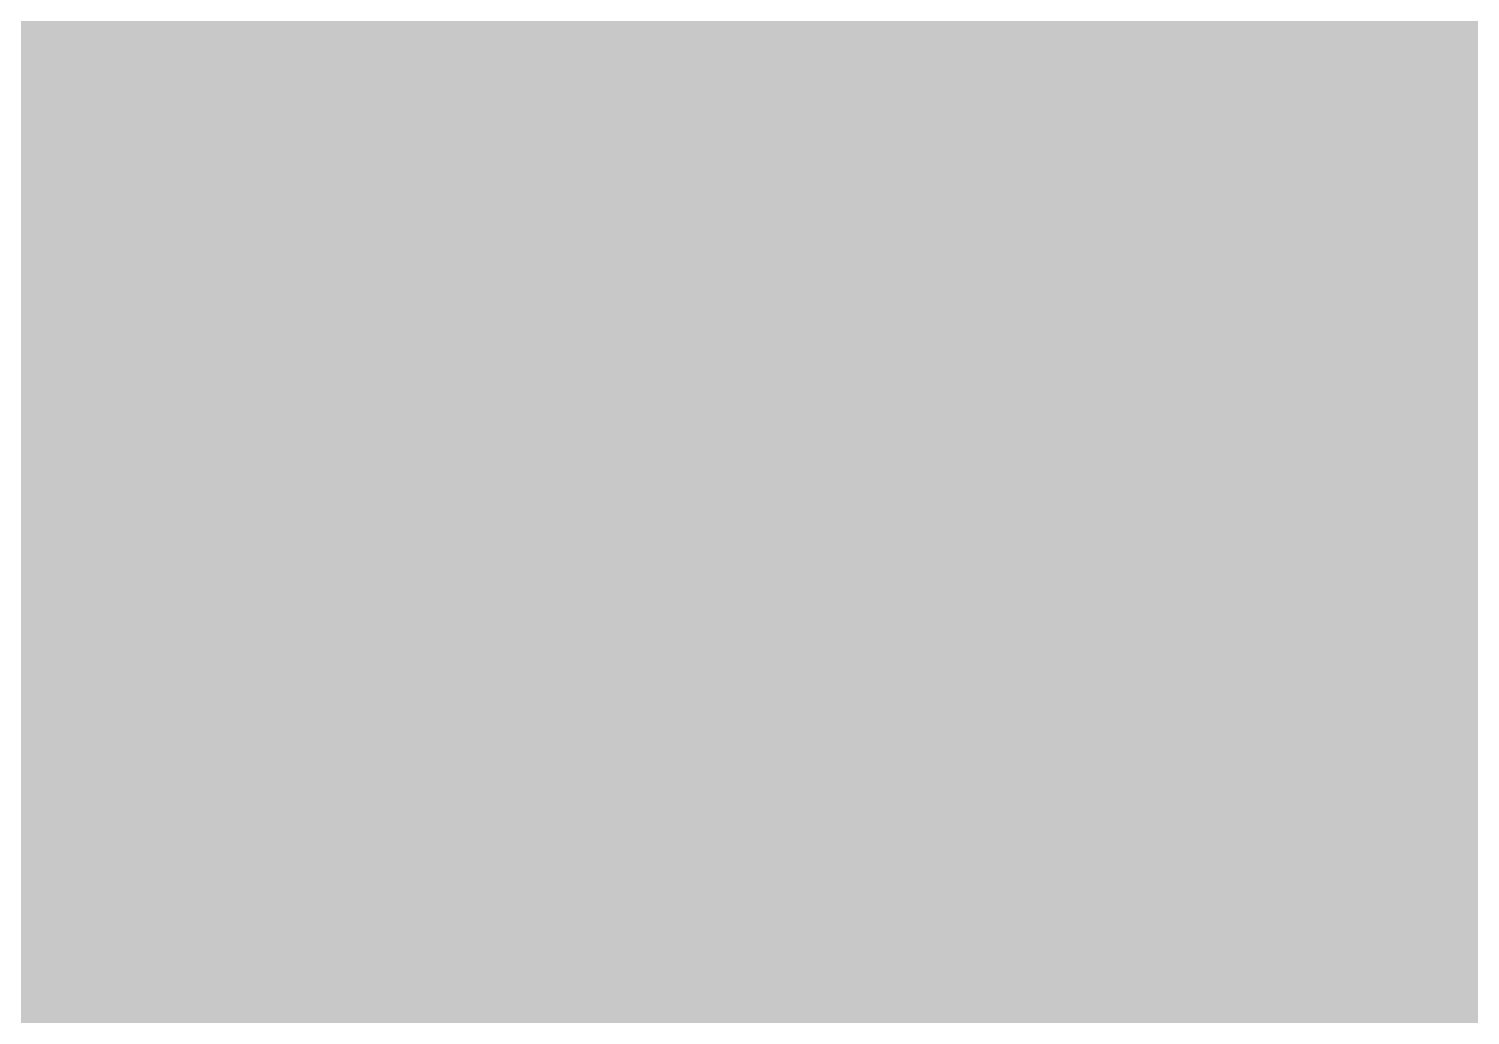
# Model space of a CAD drawing. Header units: millimetres. Extents: x 0 to 441, y 0 to 123.
# Drawn here: x 323.7 to 382.3, y 38 to 78.1 of the extents above; entities that cross this region are included whole.
import ezdxf

# ---------------------------------------------------------------- set-up
doc = ezdxf.new("R2010")
doc.units = ezdxf.units.MM

msp = doc.modelspace()

# ---------------------------------------------------------------- hatches: boundary and pattern name
msp.add_hatch(color=40).paths.add_polyline_path([(14.1111, 0), (13.9344, 0), (13.7592, 0.0025), (13.5839, 0.0076), (13.4112, 0.0152), (13.2359, 0.0254), (13.0607, 0.0381), (12.888, 0.0508), (12.7152, 0.0686), (12.5425, 0.0864), (12.3698, 0.1067), (12.1971, 0.1295), (12.0269, 0.1524), (11.8542, 0.1803), (11.684, 0.2083), (11.5138, 0.2388), (11.3436, 0.2718), (11.176, 0.3073), (11.0058, 0.3454), (10.8382, 0.3835), (10.6705, 0.4242), (10.5029, 0.4674), (10.3378, 0.5131), (10.1702, 0.5588), (10.0051, 0.6096), (9.8425, 0.6604), (9.6774, 0.7137), (9.5148, 0.7671), (9.3523, 0.8255), (9.1897, 0.8839), (9.0297, 0.9449), (8.8697, 1.0084), (8.7097, 1.0719), (8.5522, 1.1405), (8.3947, 1.209), (8.2372, 1.2802), (8.0797, 1.3513), (7.9248, 1.4275), (7.7699, 1.5037), (7.6175, 1.5799), (7.4651, 1.6612), (7.3127, 1.7424), (7.1628, 1.8263), (7.0129, 1.9126), (6.8656, 2.0015), (6.7183, 2.0904), (6.571, 2.1819), (6.4262, 2.2733), (6.2814, 2.3698), (6.1366, 2.4663), (5.9944, 2.5654), (5.8547, 2.6645), (5.715, 2.7686), (5.5753, 2.8727), (5.4381, 2.9769), (5.301, 3.0861), (5.1664, 3.1953), (5.0317, 3.3045), (4.8997, 3.4188), (4.7676, 3.5331), (4.638, 3.65), (4.511, 3.7668), (4.3815, 3.8862), (4.257, 4.0081), (4.1326, 4.1326), (4.0081, 4.257), (3.8862, 4.3815), (3.7668, 4.511), (3.65, 4.638), (3.5331, 4.7676), (3.4188, 4.8997), (3.3045, 5.0317), (3.1953, 5.1664), (3.0861, 5.301), (2.9769, 5.4381), (2.8727, 5.5753), (2.7686, 5.715), (2.6645, 5.8547), (2.5654, 5.9944), (2.4663, 6.1366), (2.3698, 6.2814), (2.2758, 6.4262), (2.1819, 6.571), (2.0904, 6.7183), (2.0015, 6.8656), (1.9126, 7.0129), (1.8263, 7.1628), (1.7424, 7.3127), (1.6612, 7.4651), (1.5799, 7.6175), (1.5037, 7.7699), (1.4275, 7.9248), (1.3513, 8.0797), (1.2802, 8.2372), (1.209, 8.3947), (1.1405, 8.5522), (1.0719, 8.7097), (1.0084, 8.8697), (0.9449, 9.0297), (0.8839, 9.1897), (0.8255, 9.3523), (0.7671, 9.5148), (0.7137, 9.6774), (0.6604, 9.8425), (0.6096, 10.0051), (0.5588, 10.1702), (0.5131, 10.3378), (0.4674, 10.5029), (0.4242, 10.6705), (0.3835, 10.8382), (0.3454, 11.0058), (0.3073, 11.176), (0.2718, 11.3436), (0.2388, 11.5138), (0.2083, 11.684), (0.1803, 11.8542), (0.1524, 12.0269), (0.1295, 12.1971), (0.1067, 12.3698), (0.0864, 12.5425), (0.0686, 12.7152), (0.0508, 12.888), (0.0381, 13.0607), (0.0254, 13.2359), (0.0152, 13.4112), (0.0076, 13.5839), (0.0025, 13.7592), (0, 13.9344), (0, 14.1097), (0, 109.3611), (0, 109.535), (0.0025, 109.7102), (0.0076, 109.8855), (0.0152, 110.0607), (0.0254, 110.2335), (0.0381, 110.4087), (0.0508, 110.5814), (0.0686, 110.7542), (0.0864, 110.9269), (0.1067, 111.0996), (0.1295, 111.2723), (0.1524, 111.4425), (0.1803, 111.6152), (0.2083, 111.7854), (0.2388, 111.9556), (0.2718, 112.1258), (0.3073, 112.2959), (0.3454, 112.4636), (0.3835, 112.6312), (0.4242, 112.7989), (0.4674, 112.9665), (0.5131, 113.1316), (0.5588, 113.2992), (0.6096, 113.4643), (0.6604, 113.6294), (0.7137, 113.792), (0.7671, 113.9546), (0.8255, 114.1171), (0.8839, 114.2797), (0.9449, 114.4397), (1.0084, 114.5997), (1.0719, 114.7597), (1.1405, 114.9172), (1.209, 115.0772), (1.2802, 115.2322), (1.3513, 115.3897), (1.4275, 115.5446), (1.5037, 115.6995), (1.5799, 115.8519), (1.6612, 116.0043), (1.7424, 116.1567), (1.8263, 116.3066), (1.9126, 116.4565), (2.0015, 116.6038), (2.0904, 116.7511), (2.1819, 116.8984), (2.2758, 117.0432), (2.3698, 117.188), (2.4663, 117.3328), (2.5654, 117.475), (2.6645, 117.6147), (2.7686, 117.7544), (2.8727, 117.8941), (2.9769, 118.0313), (3.0861, 118.1684), (3.1953, 118.303), (3.3045, 118.4377), (3.4188, 118.5697), (3.5331, 118.7018), (3.65, 118.8314), (3.7668, 118.9609), (3.8862, 119.0879), (4.0081, 119.2124), (4.1326, 119.3394), (4.257, 119.4613), (4.3815, 119.5832), (4.511, 119.7026), (4.638, 119.8194), (4.7676, 119.9363), (4.8997, 120.0506), (5.0317, 120.1649), (5.1664, 120.2766), (5.301, 120.3858), (5.4381, 120.4925), (5.5753, 120.5992), (5.715, 120.7008), (5.8547, 120.8049), (5.9944, 120.904), (6.1366, 121.0031), (6.2814, 121.0996), (6.4262, 121.1961), (6.571, 121.2875), (6.7183, 121.379), (6.8656, 121.4679), (7.0129, 121.5568), (7.1628, 121.6431), (7.3127, 121.727), (7.4651, 121.8082), (7.6175, 121.8895), (7.7699, 121.9683), (7.9248, 122.0445), (8.0797, 122.1181), (8.2372, 122.1892), (8.3947, 122.2604), (8.5522, 122.3289), (8.7097, 122.3975), (8.8697, 122.461), (9.0297, 122.5245), (9.1897, 122.5855), (9.3523, 122.6439), (9.5148, 122.7023), (9.6774, 122.7557), (9.8425, 122.809), (10.0051, 122.8598), (10.1702, 122.9106), (10.3378, 122.9563), (10.5029, 123.002), (10.6705, 123.0452), (10.8382, 123.0859), (11.0058, 123.1265), (11.176, 123.1621), (11.3436, 123.1976), (11.5138, 123.2306), (11.684, 123.2611), (11.8542, 123.2891), (12.0269, 123.317), (12.1971, 123.3399), (12.3698, 123.3627), (12.5425, 123.383), (12.7152, 123.4008), (12.888, 123.4186), (13.0607, 123.4313), (13.2359, 123.444), (13.4112, 123.4542), (13.5839, 123.4618), (13.7592, 123.4669), (13.9344, 123.4694), (14.1097, 123.4719), (336.9028, 123.4722), (337.2612, 123.4694), (337.6219, 123.4643), (337.98, 123.4567), (338.3407, 123.4465), (338.6988, 123.4338), (339.057, 123.4186), (339.4151, 123.3983), (339.7733, 123.3754), (340.1314, 123.3526), (340.487, 123.3246), (340.8451, 123.2916), (341.2007, 123.2586), (341.5563, 123.223), (341.9119, 123.1824), (342.2675, 123.1392), (342.6231, 123.096), (342.9787, 123.0478), (343.3318, 122.997), (343.6849, 122.9411), (344.0379, 122.8852), (344.3884, 122.8242), (344.7415, 122.7633), (345.092, 122.6972), (345.4425, 122.6287), (345.7931, 122.5575), (346.141, 122.4839), (346.4916, 122.4077), (346.8395, 122.3264), (347.185, 122.2451), (347.533, 122.1588), (347.8784, 122.0724), (348.2238, 121.981), (348.5667, 121.887), (348.9122, 121.7905), (349.2525, 121.6914), (349.5954, 121.5873), (349.9358, 121.4831), (350.2762, 121.3764), (350.6165, 121.2647), (350.9543, 121.1529), (351.2922, 121.0361), (351.63, 120.9167), (351.9653, 120.7948), (352.3005, 120.6703), (352.6333, 120.5433), (352.9686, 120.4138), (353.2988, 120.2817), (353.6315, 120.1445), (353.9592, 120.0074), (354.2894, 119.8677), (354.617, 119.7229), (354.9447, 119.5756), (355.2698, 119.4283), (355.5949, 119.2759), (355.9175, 119.1209), (356.2401, 118.9634), (356.5601, 118.8034), (356.8802, 118.6409), (357.2002, 118.4758), (357.5177, 118.3081), (357.8327, 118.1379), (358.1476, 117.9652), (358.4626, 117.79), (358.775, 117.6096), (433.9167, 73.9567), (434.119, 73.8353), (434.3197, 73.7133), (434.5178, 73.5863), (434.7134, 73.4593), (434.9064, 73.3273), (435.0995, 73.1926), (435.2874, 73.0529), (435.4728, 72.9132), (435.6557, 72.771), (435.8361, 72.6237), (436.0139, 72.4764), (436.1866, 72.324), (436.3593, 72.169), (436.5295, 72.0115), (436.6946, 71.8541), (436.8597, 71.6915), (437.0197, 71.5264), (437.1797, 71.3613), (437.3347, 71.1911), (437.4871, 71.0184), (437.6369, 70.8457), (437.7817, 70.6704), (437.9265, 70.4901), (438.0662, 70.3097), (438.2033, 70.1269), (438.338, 69.9414), (438.47, 69.756), (438.597, 69.5655), (438.724, 69.375), (438.846, 69.182), (438.9653, 68.9864), (439.0796, 68.7908), (439.1939, 68.5927), (439.3032, 68.392), (439.4073, 68.1888), (439.5114, 67.9856), (439.6105, 67.7799), (439.707, 67.5716), (439.801, 67.3633), (439.8899, 67.1525), (439.9763, 66.9392), (440.0575, 66.7258), (440.1388, 66.5124), (440.215, 66.294), (440.2861, 66.0781), (440.3547, 65.8571), (440.4208, 65.6387), (440.4817, 65.4177), (440.5401, 65.1942), (440.596, 64.9707), (440.6468, 64.7446), (440.6951, 64.5185), (440.7383, 64.2925), (440.7789, 64.0639), (440.8145, 63.8327), (440.8475, 63.6041), (440.8754, 63.373), (440.9008, 63.1419), (440.9211, 62.9082), (440.9389, 62.6745), (440.9542, 62.4408), (440.9643, 62.2071), (440.9694, 61.9709), (440.9719, 61.7347), (440.9694, 61.4985), (440.9643, 61.2623), (440.9542, 61.0286), (440.9389, 60.7949), (440.9211, 60.5612), (440.9008, 60.3275), (440.8754, 60.0964), (440.8475, 59.8653), (440.8145, 59.6367), (440.7789, 59.4055), (440.7383, 59.1795), (440.6951, 58.9509), (440.6468, 58.7248), (440.596, 58.4987), (440.5401, 58.2752), (440.4817, 58.0542), (440.4208, 57.8307), (440.3547, 57.6123), (440.2861, 57.3913), (440.215, 57.1754), (440.1388, 56.957), (440.0575, 56.7436), (439.9763, 56.5302), (439.8899, 56.3169), (439.801, 56.1061), (439.707, 55.8978), (439.6105, 55.6895), (439.5114, 55.4863), (439.4073, 55.2806), (439.3032, 55.0799), (439.1939, 54.8792), (439.0796, 54.6786), (438.9653, 54.483), (438.846, 54.2874), (438.724, 54.0944), (438.597, 53.9039), (438.47, 53.7134), (438.338, 53.528), (438.2033, 53.3425), (438.0662, 53.1597), (437.9265, 52.9793), (437.7817, 52.8015), (437.6369, 52.6237), (437.4871, 52.451), (437.3347, 52.2783), (437.1797, 52.1106), (437.0197, 51.943), (436.8597, 51.7779), (436.6946, 51.6153), (436.5295, 51.4579), (436.3593, 51.3004), (436.1866, 51.1454), (436.0139, 50.9956), (435.8361, 50.8457), (435.6557, 50.6984), (435.4728, 50.5562), (435.2874, 50.4165), (435.0995, 50.2793), (434.9064, 50.1421), (434.7134, 50.0126), (434.5178, 49.8831), (434.3197, 49.7561), (434.119, 49.6341), (433.9158, 49.5148), (358.775, 5.8607), (358.4626, 5.682), (358.1476, 5.5042), (357.8327, 5.3315), (357.5177, 5.1613), (357.2002, 4.9936), (356.8802, 4.8285), (356.5601, 4.666), (356.2401, 4.506), (355.9175, 4.3485), (355.5949, 4.1935), (355.2698, 4.0411), (354.9447, 3.8938), (354.617, 3.7465), (354.2894, 3.6043), (353.9592, 3.462), (353.6315, 3.3249), (353.2988, 3.1877), (352.9686, 3.0556), (352.6333, 2.9261), (352.3005, 2.7991), (351.9653, 2.6746), (351.63, 2.5527), (351.2922, 2.4333), (350.9543, 2.319), (350.6165, 2.2047), (350.2762, 2.093), (349.9358, 1.9863), (349.5954, 1.8821), (349.2525, 1.778), (348.9122, 1.6789), (348.5667, 1.5824), (348.2238, 1.4884), (347.8784, 1.3995), (347.533, 1.3106), (347.185, 1.2243), (346.8395, 1.143), (346.4916, 1.0617), (346.141, 0.9855), (345.7931, 0.9119), (345.4425, 0.8407), (345.092, 0.7722), (344.7415, 0.7061), (344.3884, 0.6452), (344.0379, 0.5842), (343.6849, 0.5283), (343.3318, 0.475), (342.9787, 0.4216), (342.6231, 0.3734), (342.2675, 0.3302), (341.9119, 0.287), (341.5563, 0.2464), (341.2007, 0.2108), (340.8451, 0.1778), (340.487, 0.1448), (340.1314, 0.1168), (339.7733, 0.094), (339.4151, 0.0711), (339.057, 0.0508), (338.6988, 0.0356), (338.3407, 0.0229), (337.98, 0.0127), (337.6219, 0.0051), (337.2612, 0), (336.9005, 0)])
h = msp.add_hatch(color=59)
edge = h.paths.add_edge_path()
edge.add_line((339.302, 70.9785), (339.5396, 70.9752))
edge.add_line((339.5396, 70.9752), (339.7758, 70.9752))
edge.add_line((339.7758, 70.9752), (340.0069, 70.9701))
edge.add_line((340.0069, 70.9701), (340.2355, 70.9651))
edge.add_line((340.2355, 70.9651), (340.4616, 70.9574))
edge.add_line((340.4616, 70.9574), (340.6826, 70.9473))
edge.add_line((340.6826, 70.9473), (340.8985, 70.9346))
edge.add_line((340.8985, 70.9346), (341.1118, 70.9219))
edge.add_line((341.1118, 70.9219), (341.3227, 70.9066))
edge.add_line((341.3227, 70.9066), (341.5284, 70.8889))
edge.add_line((341.5284, 70.8889), (341.7316, 70.8685))
edge.add_line((341.7316, 70.8685), (341.9297, 70.8457))
edge.add_line((341.9297, 70.8457), (342.1228, 70.8203))
edge.add_line((342.1228, 70.8203), (342.3158, 70.7949))
edge.add_line((342.3158, 70.7949), (342.5012, 70.7644))
edge.add_line((342.5012, 70.7644), (342.6866, 70.7314))
edge.add_line((342.6866, 70.7314), (342.8644, 70.6984))
edge.add_line((342.8644, 70.6984), (343.0422, 70.6603))
edge.add_line((343.0422, 70.6603), (343.215, 70.6196))
edge.add_line((343.215, 70.6196), (343.3826, 70.5764))
edge.add_line((343.3826, 70.5764), (343.5477, 70.5307))
edge.add_line((343.5477, 70.5307), (343.7077, 70.4825))
edge.add_line((343.7077, 70.4825), (343.8652, 70.4291))
edge.add_line((343.8652, 70.4291), (344.0201, 70.3732))
edge.add_line((344.0201, 70.3732), (344.1675, 70.3174))
edge.add_line((344.1675, 70.3174), (344.3148, 70.2539))
edge.add_line((344.3148, 70.2539), (344.457, 70.1904))
edge.add_line((344.457, 70.1904), (344.5942, 70.1218))
edge.add_line((344.5942, 70.1218), (344.7313, 70.0507))
edge.add_line((344.7313, 70.0507), (344.8609, 69.9745))
edge.add_line((344.8609, 69.9745), (344.9879, 69.8957))
edge.add_line((344.9879, 69.8957), (345.1123, 69.8119))
edge.add_line((345.1123, 69.8119), (345.2317, 69.7255))
edge.add_line((345.2317, 69.7255), (345.346, 69.6366))
edge.add_line((345.346, 69.6366), (345.4603, 69.5427))
edge.add_line((345.4603, 69.5427), (345.567, 69.4461))
edge.add_line((345.567, 69.4461), (345.6711, 69.3445))
edge.add_line((345.6711, 69.3445), (345.7727, 69.2379))
edge.add_line((345.7727, 69.2379), (345.8693, 69.1286))
edge.add_line((345.8693, 69.1286), (345.9632, 69.0143))
edge.add_line((345.9632, 69.0143), (346.0521, 68.895))
edge.add_line((346.0521, 68.895), (346.1385, 68.773))
edge.add_line((346.1385, 68.773), (346.2198, 68.646))
edge.add_line((346.2198, 68.646), (346.2985, 68.514))
edge.add_line((346.2985, 68.514), (346.3722, 68.3768))
edge.add_line((346.3722, 68.3768), (346.4433, 68.2371))
edge.add_line((346.4433, 68.2371), (346.5093, 68.0923))
edge.add_line((346.5093, 68.0923), (346.5728, 67.9399))
edge.add_line((346.5728, 67.9399), (346.6313, 67.785))
edge.add_line((346.6313, 67.785), (346.6871, 67.625))
edge.add_line((346.6871, 67.625), (346.7379, 67.4624))
edge.add_line((346.7379, 67.4624), (346.7862, 67.2922))
edge.add_line((346.7862, 67.2922), (346.8294, 67.117))
edge.add_line((346.8294, 67.117), (346.87, 66.9366))
edge.add_line((346.87, 66.9366), (346.9056, 66.7512))
edge.add_line((346.9056, 66.7512), (346.9386, 66.5607))
edge.add_line((346.9386, 66.5607), (346.9665, 66.3651))
edge.add_line((346.9665, 66.3651), (346.9919, 66.1645))
edge.add_line((346.9919, 66.1645), (347.0123, 65.9562))
edge.add_line((347.0123, 65.9562), (347.03, 65.7454))
edge.add_line((347.03, 65.7454), (347.0427, 65.5269))
edge.add_line((347.0427, 65.5269), (347.0529, 65.3034))
edge.add_line((347.0529, 65.3034), (347.058, 65.0723))
edge.add_line((347.058, 65.0723), (347.0605, 64.8386))
edge.add_line((347.0605, 64.8386), (347.0617, 62.0173))
edge.add_line((347.0617, 62.0173), (341.6999, 62.0173))
edge.add_line((341.6999, 62.0173), (341.2007, 62.0141))
edge.add_line((341.2007, 62.0141), (340.7105, 62.0039))
edge.add_line((340.7105, 62.0039), (340.2279, 61.9912))
edge.add_line((340.2279, 61.9912), (339.7529, 61.9709))
edge.add_line((339.7529, 61.9709), (339.2881, 61.9455))
edge.add_line((339.2881, 61.9455), (338.8284, 61.9125))
edge.add_line((338.8284, 61.9125), (338.3788, 61.8769))
edge.add_line((338.3788, 61.8769), (337.9368, 61.8338))
edge.add_line((337.9368, 61.8338), (337.505, 61.7855))
edge.add_line((337.505, 61.7855), (337.0783, 61.7322))
edge.add_line((337.0783, 61.7322), (336.6618, 61.6712))
edge.add_line((336.6618, 61.6712), (336.2503, 61.6077))
edge.add_line((336.2503, 61.6077), (335.849, 61.5366))
edge.add_line((335.849, 61.5366), (335.4578, 61.4578))
edge.add_line((335.4578, 61.4578), (335.0717, 61.3766))
edge.add_line((335.0717, 61.3766), (334.6933, 61.2877))
edge.add_line((334.6933, 61.2877), (334.325, 61.1937))
edge.add_line((334.325, 61.1937), (333.9643, 61.0946))
edge.add_line((333.9643, 61.0946), (333.6112, 60.9905))
edge.add_line((333.6112, 60.9905), (333.2658, 60.8787))
edge.add_line((333.2658, 60.8787), (332.928, 60.7619))
edge.add_line((332.928, 60.7619), (332.5978, 60.64))
edge.add_line((332.5978, 60.64), (332.2777, 60.513))
edge.add_line((332.2777, 60.513), (331.9628, 60.3783))
edge.add_line((331.9628, 60.3783), (331.658, 60.2386))
edge.add_line((331.658, 60.2386), (331.3608, 60.0939))
edge.add_line((331.3608, 60.0939), (331.0712, 59.944))
edge.add_line((331.0712, 59.944), (330.7893, 59.7891))
edge.add_line((330.7893, 59.7891), (330.515, 59.6265))
edge.add_line((330.515, 59.6265), (330.2483, 59.4589))
edge.add_line((330.2483, 59.4589), (329.9917, 59.2836))
edge.add_line((329.9917, 59.2836), (329.7403, 59.1058))
edge.add_line((329.7403, 59.1058), (329.499, 58.9204))
edge.add_line((329.499, 58.9204), (329.2627, 58.7299))
edge.add_line((329.2627, 58.7299), (329.0367, 58.5343))
edge.add_line((329.0367, 58.5343), (328.8182, 58.3336))
edge.add_line((328.8182, 58.3336), (328.6074, 58.1254))
edge.add_line((328.6074, 58.1254), (328.4042, 57.912))
edge.add_line((328.4042, 57.912), (328.2086, 57.6936))
edge.add_line((328.2086, 57.6936), (328.0207, 57.47))
edge.add_line((328.0207, 57.47), (327.8403, 57.2389))
edge.add_line((327.8403, 57.2389), (327.6676, 57.0027))
edge.add_line((327.6676, 57.0027), (327.5025, 56.7614))
edge.add_line((327.5025, 56.7614), (327.3476, 56.515))
edge.add_line((327.3476, 56.515), (327.1977, 56.261))
edge.add_line((327.1977, 56.261), (327.0555, 56.0019))
edge.add_line((327.0555, 56.0019), (326.9234, 55.7378))
edge.add_line((326.9234, 55.7378), (326.7964, 55.4685))
edge.add_line((326.7964, 55.4685), (326.6796, 55.1917))
edge.add_line((326.6796, 55.1917), (326.5678, 54.9123))
edge.add_line((326.5678, 54.9123), (326.4662, 54.6252))
edge.add_line((326.4662, 54.6252), (326.3697, 54.3306))
edge.add_line((326.3697, 54.3306), (326.2833, 54.0334))
edge.add_line((326.2833, 54.0334), (326.2046, 53.7286))
edge.add_line((326.2046, 53.7286), (326.1309, 53.4187))
edge.add_line((326.1309, 53.4187), (326.0674, 53.1038))
edge.add_line((326.0674, 53.1038), (326.0115, 52.7837))
edge.add_line((326.0115, 52.7837), (325.9607, 52.4561))
edge.add_line((325.9607, 52.4561), (325.9201, 52.1233))
edge.add_line((325.9201, 52.1233), (325.8845, 51.7855))
edge.add_line((325.8845, 51.7855), (325.8591, 51.4426))
edge.add_line((325.8591, 51.4426), (325.8388, 51.0921))
edge.add_line((325.8388, 51.0921), (325.8287, 50.7365))
edge.add_line((325.8287, 50.7365), (325.8261, 50.3758))
edge.add_line((325.8261, 50.3758), (325.8287, 49.9897))
edge.add_line((325.8287, 49.9897), (325.8388, 49.6087))
edge.add_line((325.8388, 49.6087), (325.8566, 49.2379))
edge.add_line((325.8566, 49.2379), (325.882, 48.8747))
edge.add_line((325.882, 48.8747), (325.915, 48.5165))
edge.add_line((325.915, 48.5165), (325.9557, 48.166))
edge.add_line((325.9557, 48.166), (326.0014, 47.8231))
edge.add_line((326.0014, 47.8231), (326.0547, 47.4878))
edge.add_line((326.0547, 47.4878), (326.1131, 47.1602))
edge.add_line((326.1131, 47.1602), (326.1817, 46.8376))
edge.add_line((326.1817, 46.8376), (326.2554, 46.5226))
edge.add_line((326.2554, 46.5226), (326.3341, 46.2153))
edge.add_line((326.3341, 46.2153), (326.4205, 45.9156))
edge.add_line((326.4205, 45.9156), (326.5145, 45.6209))
edge.add_line((326.5145, 45.6209), (326.6135, 45.3339))
edge.add_line((326.6135, 45.3339), (326.7202, 45.0545))
edge.add_line((326.7202, 45.0545), (326.832, 44.7827))
edge.add_line((326.832, 44.7827), (326.9488, 44.516))
edge.add_line((326.9488, 44.516), (327.0733, 44.2544))
edge.add_line((327.0733, 44.2544), (327.2053, 44.003))
edge.add_line((327.2053, 44.003), (327.34, 43.7566))
edge.add_line((327.34, 43.7566), (327.4822, 43.5153))
edge.add_line((327.4822, 43.5153), (327.6321, 43.2816))
edge.add_line((327.6321, 43.2816), (327.7845, 43.0555))
edge.add_line((327.7845, 43.0555), (327.9445, 42.8346))
edge.add_line((327.9445, 42.8346), (328.1121, 42.6212))
edge.add_line((328.1121, 42.6212), (328.2823, 42.4129))
edge.add_line((328.2823, 42.4129), (328.4601, 42.2123))
edge.add_line((328.4601, 42.2123), (328.6404, 42.0167))
edge.add_line((328.6404, 42.0167), (328.8284, 41.8262))
edge.add_line((328.8284, 41.8262), (329.0214, 41.6433))
edge.add_line((329.0214, 41.6433), (329.2196, 41.468))
edge.add_line((329.2196, 41.468), (329.4228, 41.2979))
edge.add_line((329.4228, 41.2979), (329.6336, 41.1328))
edge.add_line((329.6336, 41.1328), (329.8469, 40.9753))
edge.add_line((329.8469, 40.9753), (330.0654, 40.8203))
edge.add_line((330.0654, 40.8203), (330.2889, 40.6756))
edge.add_line((330.2889, 40.6756), (330.5175, 40.5333))
edge.add_line((330.5175, 40.5333), (330.7512, 40.3987))
edge.add_line((330.7512, 40.3987), (330.9899, 40.2692))
edge.add_line((330.9899, 40.2692), (331.2312, 40.1472))
edge.add_line((331.2312, 40.1472), (331.4802, 40.0304))
edge.add_line((331.4802, 40.0304), (331.7316, 39.9161))
edge.add_line((331.7316, 39.9161), (331.9882, 39.812))
edge.add_line((331.9882, 39.812), (332.2498, 39.7104))
edge.add_line((332.2498, 39.7104), (332.5139, 39.6164))
edge.add_line((332.5139, 39.6164), (332.7832, 39.5249))
edge.add_line((332.7832, 39.5249), (333.0575, 39.4411))
edge.add_line((333.0575, 39.4411), (333.3344, 39.3624))
edge.add_line((333.3344, 39.3624), (333.6188, 39.2887))
edge.add_line((333.6188, 39.2887), (333.9033, 39.2201))
edge.add_line((333.9033, 39.2201), (334.1929, 39.1592))
edge.add_line((334.1929, 39.1592), (334.4875, 39.1008))
edge.add_line((334.4875, 39.1008), (334.7847, 39.05))
edge.add_line((334.7847, 39.05), (335.087, 39.0017))
edge.add_line((335.087, 39.0017), (335.3918, 38.9611))
edge.add_line((335.3918, 38.9611), (335.7016, 38.923))
edge.add_line((335.7016, 38.923), (336.0141, 38.8925))
edge.add_line((336.0141, 38.8925), (336.329, 38.8645))
edge.add_line((336.329, 38.8645), (336.6491, 38.8417))
edge.add_line((336.6491, 38.8417), (336.9716, 38.8264))
edge.add_line((336.9716, 38.8264), (337.2993, 38.8137))
edge.add_line((337.2993, 38.8137), (337.627, 38.8061))
edge.add_line((337.627, 38.8061), (337.9597, 38.8036))
edge.add_line((337.9597, 38.8036), (338.2061, 38.8061))
edge.add_line((338.2061, 38.8061), (338.4499, 38.8112))
edge.add_line((338.4499, 38.8112), (338.6887, 38.8188))
edge.add_line((338.6887, 38.8188), (338.9249, 38.8315))
edge.add_line((338.9249, 38.8315), (339.156, 38.8468))
edge.add_line((339.156, 38.8468), (339.3846, 38.8671))
edge.add_line((339.3846, 38.8671), (339.6107, 38.8874))
edge.add_line((339.6107, 38.8874), (339.8342, 38.9128))
edge.add_line((339.8342, 38.9128), (340.0527, 38.9407))
edge.add_line((340.0527, 38.9407), (340.2686, 38.9738))
edge.add_line((340.2686, 38.9738), (340.4819, 39.0068))
edge.add_line((340.4819, 39.0068), (340.6927, 39.0449))
edge.add_line((340.6927, 39.0449), (340.8985, 39.0855))
edge.add_line((340.8985, 39.0855), (341.1017, 39.1287))
edge.add_line((341.1017, 39.1287), (341.3023, 39.1744))
edge.add_line((341.3023, 39.1744), (341.4979, 39.2252))
edge.add_line((341.4979, 39.2252), (341.6935, 39.276))
edge.add_line((341.6935, 39.276), (341.884, 39.3319))
edge.add_line((341.884, 39.3319), (342.072, 39.3878))
edge.add_line((342.072, 39.3878), (342.2574, 39.4487))
edge.add_line((342.2574, 39.4487), (342.4377, 39.5122))
edge.add_line((342.4377, 39.5122), (342.6181, 39.5783))
edge.add_line((342.6181, 39.5783), (342.7933, 39.6443))
edge.add_line((342.7933, 39.6443), (342.9686, 39.7154))
edge.add_line((342.9686, 39.7154), (343.1388, 39.7891))
edge.add_line((343.1388, 39.7891), (343.3064, 39.8653))
edge.add_line((343.3064, 39.8653), (343.4715, 39.9415))
edge.add_line((343.4715, 39.9415), (343.6341, 40.0228))
edge.add_line((343.6341, 40.0228), (343.7941, 40.1041))
edge.add_line((343.7941, 40.1041), (343.9516, 40.1904))
edge.add_line((343.9516, 40.1904), (344.104, 40.2768))
edge.add_line((344.104, 40.2768), (344.2564, 40.3657))
edge.add_line((344.2564, 40.3657), (344.4062, 40.4571))
edge.add_line((344.4062, 40.4571), (344.5535, 40.5511))
edge.add_line((344.5535, 40.5511), (344.6958, 40.6451))
edge.add_line((344.6958, 40.6451), (344.838, 40.7416))
edge.add_line((344.838, 40.7416), (344.9777, 40.8407))
edge.add_line((344.9777, 40.8407), (345.1149, 40.9423))
edge.add_line((345.1149, 40.9423), (345.2495, 41.0464))
edge.add_line((345.2495, 41.0464), (345.3816, 41.1505))
edge.add_line((345.3816, 41.1505), (345.5111, 41.2572))
edge.add_line((345.5111, 41.2572), (345.6381, 41.3664))
edge.add_line((345.6381, 41.3664), (345.7626, 41.4757))
edge.add_line((345.7626, 41.4757), (345.8845, 41.5874))
edge.add_line((345.8845, 41.5874), (346.0064, 41.6992))
edge.add_line((346.0064, 41.6992), (346.1233, 41.816))
edge.add_line((346.1233, 41.816), (346.2401, 41.9303))
edge.add_line((346.2401, 41.9303), (346.3544, 42.0497))
edge.add_line((346.3544, 42.0497), (346.4662, 42.1691))
edge.add_line((346.4662, 42.1691), (346.5754, 42.2885))
edge.add_line((346.5754, 42.2885), (346.6821, 42.4104))
edge.add_line((346.6821, 42.4104), (346.7887, 42.5323))
edge.add_line((346.7887, 42.5323), (346.8929, 42.6568))
edge.add_line((346.8929, 42.6568), (346.9945, 42.7838))
edge.add_line((346.9945, 42.7838), (347.0935, 42.9108))
edge.add_line((347.0935, 42.9108), (347.1901, 43.0378))
edge.add_line((347.1901, 43.0378), (347.2866, 43.1673))
edge.add_line((347.2866, 43.1673), (347.3806, 43.2968))
edge.add_line((347.3806, 43.2968), (347.472, 43.4289))
edge.add_line((347.472, 43.4289), (347.5634, 43.561))
edge.add_line((347.5634, 43.561), (347.6523, 43.6931))
edge.add_line((347.6523, 43.6931), (347.7387, 43.8252))
edge.add_line((347.7387, 43.8252), (347.8251, 43.9598))
edge.add_line((347.8251, 43.9598), (347.9089, 44.0969))
edge.add_line((347.9089, 44.0969), (348.8256, 39.5111))
edge.add_line((348.8256, 39.5111), (354.2591, 39.5111))
edge.add_line((354.2591, 39.5111), (354.2591, 65.2639))
edge.add_line((354.2591, 65.2639), (354.2538, 65.6133))
edge.add_line((354.2538, 65.6133), (354.2462, 65.9613))
edge.add_line((354.2462, 65.9613), (354.2335, 66.3016))
edge.add_line((354.2335, 66.3016), (354.2132, 66.6369))
edge.add_line((354.2132, 66.6369), (354.1878, 66.9671))
edge.add_line((354.1878, 66.9671), (354.1547, 67.2948))
edge.add_line((354.1547, 67.2948), (354.1166, 67.6148))
edge.add_line((354.1166, 67.6148), (354.0735, 67.9298))
edge.add_line((354.0735, 67.9298), (354.0252, 68.2396))
edge.add_line((354.0252, 68.2396), (353.9693, 68.5444))
edge.add_line((353.9693, 68.5444), (353.9058, 68.8467))
edge.add_line((353.9058, 68.8467), (353.8372, 69.1413))
edge.add_line((353.8372, 69.1413), (353.7636, 69.4284))
edge.add_line((353.7636, 69.4284), (353.6823, 69.7128))
edge.add_line((353.6823, 69.7128), (353.5934, 69.9922))
edge.add_line((353.5934, 69.9922), (353.4994, 70.2666))
edge.add_line((353.4994, 70.2666), (353.4004, 70.5358))
edge.add_line((353.4004, 70.5358), (353.2937, 70.7974))
edge.add_line((353.2937, 70.7974), (353.1794, 71.0565))
edge.add_line((353.1794, 71.0565), (353.0575, 71.308))
edge.add_line((353.0575, 71.308), (352.9305, 71.5543))
edge.add_line((352.9305, 71.5543), (352.7958, 71.7956))
edge.add_line((352.7958, 71.7956), (352.6536, 72.0319))
edge.add_line((352.6536, 72.0319), (352.5063, 72.263))
edge.add_line((352.5063, 72.263), (352.3488, 72.4891))
edge.add_line((352.3488, 72.4891), (352.1862, 72.71))
edge.add_line((352.1862, 72.71), (352.0161, 72.9234))
edge.add_line((352.0161, 72.9234), (351.8408, 73.1317))
edge.add_line((351.8408, 73.1317), (351.6554, 73.3374))
edge.add_line((351.6554, 73.3374), (351.4623, 73.5355))
edge.add_line((351.4623, 73.5355), (351.2642, 73.726))
edge.add_line((351.2642, 73.726), (351.0559, 73.914))
edge.add_line((351.0559, 73.914), (350.8426, 74.0969))
edge.add_line((350.8426, 74.0969), (350.6191, 74.2721))
edge.add_line((350.6191, 74.2721), (350.3905, 74.4423))
edge.add_line((350.3905, 74.4423), (350.1517, 74.6074))
edge.add_line((350.1517, 74.6074), (349.9053, 74.7674))
edge.add_line((349.9053, 74.7674), (349.6513, 74.9198))
edge.add_line((349.6513, 74.9198), (349.3897, 75.0697))
edge.add_line((349.3897, 75.0697), (349.1205, 75.2119))
edge.add_line((349.1205, 75.2119), (348.8436, 75.3491))
edge.add_line((348.8436, 75.3491), (348.5566, 75.4786))
edge.add_line((348.5566, 75.4786), (348.2645, 75.6056))
edge.add_line((348.2645, 75.6056), (347.9622, 75.725))
edge.add_line((347.9622, 75.725), (347.6498, 75.8393))
edge.add_line((347.6498, 75.8393), (347.3323, 75.946))
edge.add_line((347.3323, 75.946), (347.0046, 76.0501))
edge.add_line((347.0046, 76.0501), (346.6668, 76.1467))
edge.add_line((346.6668, 76.1467), (346.3239, 76.2381))
edge.add_line((346.3239, 76.2381), (345.9683, 76.3245))
edge.add_line((345.9683, 76.3245), (345.6076, 76.4032))
edge.add_line((345.6076, 76.4032), (345.2368, 76.4769))
edge.add_line((345.2368, 76.4769), (344.8558, 76.5454))
edge.add_line((344.8558, 76.5454), (344.4672, 76.6064))
edge.add_line((344.4672, 76.6064), (344.0709, 76.6623))
edge.add_line((344.0709, 76.6623), (343.6645, 76.7131))
edge.add_line((343.6645, 76.7131), (343.248, 76.7588))
edge.add_line((343.248, 76.7588), (342.8238, 76.7969))
edge.add_line((342.8238, 76.7969), (342.3895, 76.8299))
edge.add_line((342.3895, 76.8299), (341.945, 76.8553))
edge.add_line((341.945, 76.8553), (341.4928, 76.8782))
edge.add_line((341.4928, 76.8782), (341.0306, 76.8934))
edge.add_line((341.0306, 76.8934), (340.5581, 76.901))
edge.add_line((340.5581, 76.901), (340.0755, 76.9036))
edge.add_line((340.0755, 76.9036), (339.8622, 76.9036))
edge.add_line((339.8622, 76.9036), (339.6488, 76.901))
edge.add_line((339.6488, 76.901), (339.4354, 76.8985))
edge.add_line((339.4354, 76.8985), (339.2221, 76.8909))
edge.add_line((339.2221, 76.8909), (339.0087, 76.8858))
edge.add_line((339.0087, 76.8858), (338.7979, 76.8782))
edge.add_line((338.7979, 76.8782), (338.5871, 76.868))
edge.add_line((338.5871, 76.868), (338.3763, 76.8579))
edge.add_line((338.3763, 76.8579), (338.168, 76.8452))
edge.add_line((338.168, 76.8452), (337.9597, 76.8299))
edge.add_line((337.9597, 76.8299), (337.7514, 76.8147))
edge.add_line((337.7514, 76.8147), (337.5457, 76.7994))
edge.add_line((337.5457, 76.7994), (337.3374, 76.7817))
edge.add_line((337.3374, 76.7817), (337.1317, 76.7639))
edge.add_line((337.1317, 76.7639), (336.9285, 76.7436))
edge.add_line((336.9285, 76.7436), (336.7227, 76.7232))
edge.add_line((336.7227, 76.7232), (336.5195, 76.7004))
edge.add_line((336.5195, 76.7004), (336.3189, 76.6775))
edge.add_line((336.3189, 76.6775), (336.1157, 76.6521))
edge.add_line((336.1157, 76.6521), (335.915, 76.6267))
edge.add_line((335.915, 76.6267), (335.7169, 76.5988))
edge.add_line((335.7169, 76.5988), (335.5162, 76.5708))
edge.add_line((335.5162, 76.5708), (335.3181, 76.5429))
edge.add_line((335.3181, 76.5429), (335.1225, 76.5124))
edge.add_line((335.1225, 76.5124), (334.9244, 76.4819))
edge.add_line((334.9244, 76.4819), (334.7288, 76.4515))
edge.add_line((334.7288, 76.4515), (334.5358, 76.4184))
edge.add_line((334.5358, 76.4184), (334.3427, 76.3854))
edge.add_line((334.3427, 76.3854), (334.1497, 76.3499))
edge.add_line((334.1497, 76.3499), (333.9567, 76.3168))
edge.add_line((333.9567, 76.3168), (333.7662, 76.2787))
edge.add_line((333.7662, 76.2787), (333.5757, 76.2432))
edge.add_line((333.5757, 76.2432), (333.3877, 76.2051))
edge.add_line((333.3877, 76.2051), (333.1997, 76.167))
edge.add_line((333.1997, 76.167), (333.0118, 76.1289))
edge.add_line((333.0118, 76.1289), (332.8264, 76.0882))
edge.add_line((332.8264, 76.0882), (332.6435, 76.0476))
edge.add_line((332.6435, 76.0476), (332.4581, 76.007))
edge.add_line((332.4581, 76.007), (332.2752, 75.9638))
edge.add_line((332.2752, 75.9638), (332.0948, 75.9231))
edge.add_line((332.0948, 75.9231), (331.9145, 75.88))
edge.add_line((331.9145, 75.88), (331.7342, 75.8368))
edge.add_line((331.7342, 75.8368), (331.5564, 75.7911))
edge.add_line((331.5564, 75.7911), (331.3786, 75.7479))
edge.add_line((331.3786, 75.7479), (331.2033, 75.7022))
edge.add_line((331.2033, 75.7022), (331.028, 75.6564))
edge.add_line((331.028, 75.6564), (330.8528, 75.6107))
edge.add_line((330.8528, 75.6107), (330.6801, 75.565))
edge.add_line((330.6801, 75.565), (330.5099, 75.5193))
edge.add_line((330.5099, 75.5193), (330.3372, 75.471))
edge.add_line((330.3372, 75.471), (330.1695, 75.4228))
edge.add_line((330.1695, 75.4228), (330.0019, 75.377))
edge.add_line((330.0019, 75.377), (329.8342, 75.3288))
edge.add_line((329.8342, 75.3288), (329.6691, 75.2805))
edge.add_line((329.6691, 75.2805), (329.504, 75.2323))
edge.add_line((329.504, 75.2323), (329.3415, 75.1815))
edge.add_line((329.3415, 75.1815), (329.1789, 75.1332))
edge.add_line((329.1789, 75.1332), (329.0189, 75.0849))
edge.add_line((329.0189, 75.0849), (328.8589, 75.0341))
edge.add_line((328.8589, 75.0341), (328.7014, 74.9859))
edge.add_line((328.7014, 74.9859), (328.5439, 74.9351))
edge.add_line((328.5439, 74.9351), (328.389, 74.8868))
edge.add_line((328.389, 74.8868), (328.234, 74.836))
edge.add_line((328.234, 74.836), (328.0816, 74.7878))
edge.add_line((328.0816, 74.7878), (329.777, 69.3554))
edge.add_line((329.777, 69.3554), (329.9384, 69.403))
edge.add_line((329.9384, 69.403), (330.1009, 69.4512))
edge.add_line((330.1009, 69.4512), (330.2635, 69.4995))
edge.add_line((330.2635, 69.4995), (330.4235, 69.5477))
edge.add_line((330.4235, 69.5477), (330.5861, 69.5935))
edge.add_line((330.5861, 69.5935), (330.7486, 69.6392))
edge.add_line((330.7486, 69.6392), (330.9112, 69.6824))
edge.add_line((330.9112, 69.6824), (331.0738, 69.7281))
edge.add_line((331.0738, 69.7281), (331.2363, 69.7713))
edge.add_line((331.2363, 69.7713), (331.3963, 69.8144))
edge.add_line((331.3963, 69.8144), (331.5589, 69.8551))
edge.add_line((331.5589, 69.8551), (331.7215, 69.8957))
edge.add_line((331.7215, 69.8957), (331.8815, 69.9364))
edge.add_line((331.8815, 69.9364), (332.044, 69.977))
edge.add_line((332.044, 69.977), (332.2041, 70.0151))
edge.add_line((332.2041, 70.0151), (332.3666, 70.0532))
edge.add_line((332.3666, 70.0532), (332.5266, 70.0913))
edge.add_line((332.5266, 70.0913), (332.6867, 70.1294))
edge.add_line((332.6867, 70.1294), (332.8467, 70.165))
edge.add_line((332.8467, 70.165), (333.0067, 70.2005))
edge.add_line((333.0067, 70.2005), (333.1642, 70.2335))
edge.add_line((333.1642, 70.2335), (333.3242, 70.2666))
edge.add_line((333.3242, 70.2666), (333.4817, 70.2996))
edge.add_line((333.4817, 70.2996), (333.6392, 70.3326))
edge.add_line((333.6392, 70.3326), (333.7966, 70.3631))
edge.add_line((333.7966, 70.3631), (333.9541, 70.3961))
edge.add_line((333.9541, 70.3961), (334.1091, 70.424))
edge.add_line((334.1091, 70.424), (334.2665, 70.4545))
edge.add_line((334.2665, 70.4545), (334.4215, 70.4825))
edge.add_line((334.4215, 70.4825), (334.5764, 70.5104))
edge.add_line((334.5764, 70.5104), (334.7288, 70.5358))
edge.add_line((334.7288, 70.5358), (334.8812, 70.5637))
edge.add_line((334.8812, 70.5637), (335.0362, 70.5866))
edge.add_line((335.0362, 70.5866), (335.186, 70.612))
edge.add_line((335.186, 70.612), (335.3384, 70.6349))
edge.add_line((335.3384, 70.6349), (335.4883, 70.6577))
edge.add_line((335.4883, 70.6577), (335.6381, 70.6806))
edge.add_line((335.6381, 70.6806), (335.788, 70.7034))
edge.add_line((335.788, 70.7034), (335.9353, 70.7238))
edge.add_line((335.9353, 70.7238), (336.0826, 70.7415))
edge.add_line((336.0826, 70.7415), (336.23, 70.7619))
edge.add_line((336.23, 70.7619), (336.3747, 70.7796))
edge.add_line((336.3747, 70.7796), (336.5195, 70.7974))
edge.add_line((336.5195, 70.7974), (336.6618, 70.8152))
edge.add_line((336.6618, 70.8152), (336.8065, 70.8304))
edge.add_line((336.8065, 70.8304), (336.9462, 70.8457))
edge.add_line((336.9462, 70.8457), (337.0885, 70.8584))
edge.add_line((337.0885, 70.8584), (337.2282, 70.8736))
edge.add_line((337.2282, 70.8736), (337.3653, 70.8863))
edge.add_line((337.3653, 70.8863), (337.5025, 70.8965))
edge.add_line((337.5025, 70.8965), (337.6397, 70.9092))
edge.add_line((337.6397, 70.9092), (337.7743, 70.9193))
edge.add_line((337.7743, 70.9193), (337.9089, 70.927))
edge.add_line((337.9089, 70.927), (338.041, 70.9371))
edge.add_line((338.041, 70.9371), (338.1731, 70.9447))
edge.add_line((338.1731, 70.9447), (338.3051, 70.9498))
edge.add_line((338.3051, 70.9498), (338.4321, 70.9574))
edge.add_line((338.4321, 70.9574), (338.5617, 70.9625))
edge.add_line((338.5617, 70.9625), (338.6887, 70.9676))
edge.add_line((338.6887, 70.9676), (338.8131, 70.9701))
edge.add_line((338.8131, 70.9701), (338.9376, 70.9727))
edge.add_line((338.9376, 70.9727), (339.0595, 70.9752))
edge.add_line((339.0595, 70.9752), (339.1814, 70.9778))
edge.add_line((339.1814, 70.9778), (339.3008, 70.9778))
edge = h.paths.add_edge_path(flags=16)
edge.add_line((339.5126, 44.5202), (339.2932, 44.5211))
edge.add_line((339.2932, 44.5211), (339.0773, 44.5262))
edge.add_line((339.0773, 44.5262), (338.8665, 44.5338))
edge.add_line((338.8665, 44.5338), (338.6607, 44.5465))
edge.add_line((338.6607, 44.5465), (338.4601, 44.5618))
edge.add_line((338.4601, 44.5618), (338.262, 44.5795))
edge.add_line((338.262, 44.5795), (338.0689, 44.6024))
edge.add_line((338.0689, 44.6024), (337.881, 44.6278))
edge.add_line((337.881, 44.6278), (337.6981, 44.6557))
edge.add_line((337.6981, 44.6557), (337.5177, 44.6862))
edge.add_line((337.5177, 44.6862), (337.3425, 44.7218))
edge.add_line((337.3425, 44.7218), (337.1698, 44.7599))
edge.add_line((337.1698, 44.7599), (337.0021, 44.8005))
edge.add_line((337.0021, 44.8005), (336.8396, 44.8462))
edge.add_line((336.8396, 44.8462), (336.6795, 44.8945))
edge.add_line((336.6795, 44.8945), (336.5246, 44.9453))
edge.add_line((336.5246, 44.9453), (336.3747, 44.9986))
edge.add_line((336.3747, 44.9986), (336.2274, 45.0571))
edge.add_line((336.2274, 45.0571), (336.0826, 45.1155))
edge.add_line((336.0826, 45.1155), (335.9429, 45.179))
edge.add_line((335.9429, 45.179), (335.8083, 45.245))
edge.add_line((335.8083, 45.245), (335.6762, 45.3161))
edge.add_line((335.6762, 45.3161), (335.5492, 45.3873))
edge.add_line((335.5492, 45.3873), (335.4248, 45.4635))
edge.add_line((335.4248, 45.4635), (335.3054, 45.5422))
edge.add_line((335.3054, 45.5422), (335.1886, 45.6235))
edge.add_line((335.1886, 45.6235), (335.0743, 45.7098))
edge.add_line((335.0743, 45.7098), (334.965, 45.7962))
edge.add_line((334.965, 45.7962), (334.8609, 45.8876))
edge.add_line((334.8609, 45.8876), (334.7568, 45.9816))
edge.add_line((334.7568, 45.9816), (334.6602, 46.0781))
edge.add_line((334.6602, 46.0781), (334.5637, 46.1772))
edge.add_line((334.5637, 46.1772), (334.4723, 46.2788))
edge.add_line((334.4723, 46.2788), (334.3834, 46.3855))
edge.add_line((334.3834, 46.3855), (334.2996, 46.4922))
edge.add_line((334.2996, 46.4922), (334.2183, 46.6039))
edge.add_line((334.2183, 46.6039), (334.1395, 46.7182))
edge.add_line((334.1395, 46.7182), (334.0633, 46.8351))
edge.add_line((334.0633, 46.8351), (333.9922, 46.9544))
edge.add_line((333.9922, 46.9544), (333.9236, 47.0764))
edge.add_line((333.9236, 47.0764), (333.8601, 47.2008))
edge.add_line((333.8601, 47.2008), (333.7966, 47.3278))
edge.add_line((333.7966, 47.3278), (333.7382, 47.4574))
edge.add_line((333.7382, 47.4574), (333.6823, 47.592))
edge.add_line((333.6823, 47.592), (333.629, 47.7266))
edge.add_line((333.629, 47.7266), (333.5807, 47.8663))
edge.add_line((333.5807, 47.8663), (333.5325, 48.006))
edge.add_line((333.5325, 48.006), (333.4893, 48.1508))
edge.add_line((333.4893, 48.1508), (333.4487, 48.2981))
edge.add_line((333.4487, 48.2981), (333.4106, 48.4454))
edge.add_line((333.4106, 48.4454), (333.375, 48.5978))
edge.add_line((333.375, 48.5978), (333.342, 48.7528))
edge.add_line((333.342, 48.7528), (333.3115, 48.9077))
edge.add_line((333.3115, 48.9077), (333.2861, 49.0677))
edge.add_line((333.2861, 49.0677), (333.2607, 49.2303))
edge.add_line((333.2607, 49.2303), (333.2404, 49.3954))
edge.add_line((333.2404, 49.3954), (333.2226, 49.5605))
edge.add_line((333.2226, 49.5605), (333.2048, 49.7307))
edge.add_line((333.2048, 49.7307), (333.1921, 49.9034))
edge.add_line((333.1921, 49.9034), (333.182, 50.0761))
edge.add_line((333.182, 50.0761), (333.1718, 50.2539))
edge.add_line((333.1718, 50.2539), (333.1667, 50.4342))
edge.add_line((333.1667, 50.4342), (333.1616, 50.6146))
edge.add_line((333.1616, 50.6146), (333.1616, 50.8))
edge.add_line((333.1616, 50.8), (333.1642, 50.993))
edge.add_line((333.1642, 50.993), (333.1693, 51.1835))
edge.add_line((333.1693, 51.1835), (333.1769, 51.3715))
edge.add_line((333.1769, 51.3715), (333.1896, 51.5569))
edge.add_line((333.1896, 51.5569), (333.2048, 51.7373))
edge.add_line((333.2048, 51.7373), (333.2226, 51.9176))
edge.add_line((333.2226, 51.9176), (333.2455, 52.0929))
edge.add_line((333.2455, 52.0929), (333.2734, 52.2681))
edge.add_line((333.2734, 52.2681), (333.3039, 52.4383))
edge.add_line((333.3039, 52.4383), (333.3369, 52.6034))
edge.add_line((333.3369, 52.6034), (333.375, 52.7685))
edge.add_line((333.375, 52.7685), (333.4156, 52.9311))
edge.add_line((333.4156, 52.9311), (333.4588, 53.0885))
edge.add_line((333.4588, 53.0885), (333.5071, 53.246))
edge.add_line((333.5071, 53.246), (333.5604, 53.3984))
edge.add_line((333.5604, 53.3984), (333.6163, 53.5483))
edge.add_line((333.6163, 53.5483), (333.6773, 53.6931))
edge.add_line((333.6773, 53.6931), (333.7408, 53.8378))
edge.add_line((333.7408, 53.8378), (333.8093, 53.9775))
edge.add_line((333.8093, 53.9775), (333.8805, 54.1172))
edge.add_line((333.8805, 54.1172), (333.9567, 54.2519))
edge.add_line((333.9567, 54.2519), (334.0354, 54.3839))
edge.add_line((334.0354, 54.3839), (334.1192, 54.5109))
edge.add_line((334.1192, 54.5109), (334.2081, 54.6379))
edge.add_line((334.2081, 54.6379), (334.2996, 54.7599))
edge.add_line((334.2996, 54.7599), (334.3935, 54.8792))
edge.add_line((334.3935, 54.8792), (334.4951, 54.9961))
edge.add_line((334.4951, 54.9961), (334.5993, 55.1104))
edge.add_line((334.5993, 55.1104), (334.7085, 55.2221))
edge.add_line((334.7085, 55.2221), (334.8203, 55.3288))
edge.add_line((334.8203, 55.3288), (334.9371, 55.433))
edge.add_line((334.9371, 55.433), (335.059, 55.5346))
edge.add_line((335.059, 55.5346), (335.1835, 55.6336))
edge.add_line((335.1835, 55.6336), (335.313, 55.7301))
edge.add_line((335.313, 55.7301), (335.4476, 55.8216))
edge.add_line((335.4476, 55.8216), (335.5848, 55.9105))
edge.add_line((335.5848, 55.9105), (335.727, 55.9968))
edge.add_line((335.727, 55.9968), (335.8744, 56.0807))
edge.add_line((335.8744, 56.0807), (336.0268, 56.1594))
edge.add_line((336.0268, 56.1594), (336.1842, 56.2381))
edge.add_line((336.1842, 56.2381), (336.3443, 56.3118))
edge.add_line((336.3443, 56.3118), (336.5094, 56.3829))
edge.add_line((336.5094, 56.3829), (336.6795, 56.449))
edge.add_line((336.6795, 56.449), (336.8523, 56.515))
edge.add_line((336.8523, 56.515), (337.0326, 56.576))
edge.add_line((337.0326, 56.576), (337.2155, 56.6344))
edge.add_line((337.2155, 56.6344), (337.4034, 56.6903))
edge.add_line((337.4034, 56.6903), (337.5965, 56.7411))
edge.add_line((337.5965, 56.7411), (337.7946, 56.7919))
edge.add_line((337.7946, 56.7919), (337.9978, 56.8376))
edge.add_line((337.9978, 56.8376), (338.2035, 56.8808))
edge.add_line((338.2035, 56.8808), (338.4169, 56.9189))
edge.add_line((338.4169, 56.9189), (338.6328, 56.957))
edge.add_line((338.6328, 56.957), (338.8538, 56.99))
edge.add_line((338.8538, 56.99), (339.0824, 57.0205))
edge.add_line((339.0824, 57.0205), (339.3135, 57.0459))
edge.add_line((339.3135, 57.0459), (339.5497, 57.0713))
edge.add_line((339.5497, 57.0713), (339.791, 57.0916))
edge.add_line((339.791, 57.0916), (340.0374, 57.1094))
edge.add_line((340.0374, 57.1094), (340.2889, 57.1221))
edge.add_line((340.2889, 57.1221), (340.5454, 57.1348))
edge.add_line((340.5454, 57.1348), (340.807, 57.1424))
edge.add_line((340.807, 57.1424), (341.0737, 57.1475))
edge.add_line((341.0737, 57.1475), (341.3455, 57.15))
edge.add_line((341.3455, 57.15), (347.0617, 57.15))
edge.add_line((347.0617, 57.15), (347.0617, 51.1528))
edge.add_line((347.0617, 51.1528), (347.058, 51.0261))
edge.add_line((347.058, 51.0261), (347.0554, 50.8965))
edge.add_line((347.0554, 50.8965), (347.0478, 50.767))
edge.add_line((347.0478, 50.767), (347.0377, 50.6349))
edge.add_line((347.0377, 50.6349), (347.025, 50.5028))
edge.add_line((347.025, 50.5028), (347.0097, 50.3682))
edge.add_line((347.0097, 50.3682), (346.9894, 50.2336))
edge.add_line((346.9894, 50.2336), (346.9665, 50.0964))
edge.add_line((346.9665, 50.0964), (346.9411, 49.9593))
edge.add_line((346.9411, 49.9593), (346.9132, 49.8221))
edge.add_line((346.9132, 49.8221), (346.8827, 49.6824))
edge.add_line((346.8827, 49.6824), (346.8472, 49.5427))
edge.add_line((346.8472, 49.5427), (346.8091, 49.403))
edge.add_line((346.8091, 49.403), (346.7684, 49.2633))
edge.add_line((346.7684, 49.2633), (346.7227, 49.1236))
edge.add_line((346.7227, 49.1236), (346.6744, 48.9839))
edge.add_line((346.6744, 48.9839), (346.6236, 48.8442))
edge.add_line((346.6236, 48.8442), (346.5678, 48.7045))
edge.add_line((346.5678, 48.7045), (346.5093, 48.5648))
edge.add_line((346.5093, 48.5648), (346.4458, 48.4251))
edge.add_line((346.4458, 48.4251), (346.3798, 48.2854))
edge.add_line((346.3798, 48.2854), (346.3112, 48.1482))
edge.add_line((346.3112, 48.1482), (346.2376, 48.0111))
edge.add_line((346.2376, 48.0111), (346.1614, 47.8739))
edge.add_line((346.1614, 47.8739), (346.0801, 47.7393))
edge.add_line((346.0801, 47.7393), (345.9937, 47.6047))
edge.add_line((345.9937, 47.6047), (345.9048, 47.4726))
edge.add_line((345.9048, 47.4726), (345.8134, 47.3405))
edge.add_line((345.8134, 47.3405), (345.7169, 47.211))
edge.add_line((345.7169, 47.211), (345.6153, 47.0814))
edge.add_line((345.6153, 47.0814), (345.5111, 46.9544))
edge.add_line((345.5111, 46.9544), (345.4019, 46.83))
edge.add_line((345.4019, 46.83), (345.2901, 46.7055))
edge.add_line((345.2901, 46.7055), (345.1733, 46.5861))
edge.add_line((345.1733, 46.5861), (345.0514, 46.4668))
edge.add_line((345.0514, 46.4668), (344.9269, 46.3499))
edge.add_line((344.9269, 46.3499), (344.7948, 46.2356))
edge.add_line((344.7948, 46.2356), (344.6628, 46.1239))
edge.add_line((344.6628, 46.1239), (344.5231, 46.0172))
edge.add_line((344.5231, 46.0172), (344.3808, 45.9105))
edge.add_line((344.3808, 45.9105), (344.2335, 45.8064))
edge.add_line((344.2335, 45.8064), (344.0811, 45.7073))
edge.add_line((344.0811, 45.7073), (343.9236, 45.6108))
edge.add_line((343.9236, 45.6108), (343.7636, 45.5168))
edge.add_line((343.7636, 45.5168), (343.5985, 45.4279))
edge.add_line((343.5985, 45.4279), (343.4283, 45.3415))
edge.add_line((343.4283, 45.3415), (343.2531, 45.2577))
edge.add_line((343.2531, 45.2577), (343.0727, 45.179))
edge.add_line((343.0727, 45.179), (342.8873, 45.1028))
edge.add_line((342.8873, 45.1028), (342.6968, 45.0317))
edge.add_line((342.6968, 45.0317), (342.5038, 44.9631))
edge.add_line((342.5038, 44.9631), (342.3031, 44.9021))
edge.add_line((342.3031, 44.9021), (342.0999, 44.8437))
edge.add_line((342.0999, 44.8437), (341.8891, 44.7878))
edge.add_line((341.8891, 44.7878), (341.6757, 44.7396))
edge.add_line((341.6757, 44.7396), (341.4573, 44.6938))
edge.add_line((341.4573, 44.6938), (341.2312, 44.6532))
edge.add_line((341.2312, 44.6532), (341.0026, 44.6176))
edge.add_line((341.0026, 44.6176), (340.7664, 44.5897))
edge.add_line((340.7664, 44.5897), (340.5251, 44.5643))
edge.add_line((340.5251, 44.5643), (340.2813, 44.544))
edge.add_line((340.2813, 44.544), (340.0298, 44.5313))
edge.add_line((340.0298, 44.5313), (339.7733, 44.5211))
edge.add_line((339.7733, 44.5211), (339.5116, 44.5186))

doc.saveas('drawing.dxf')
